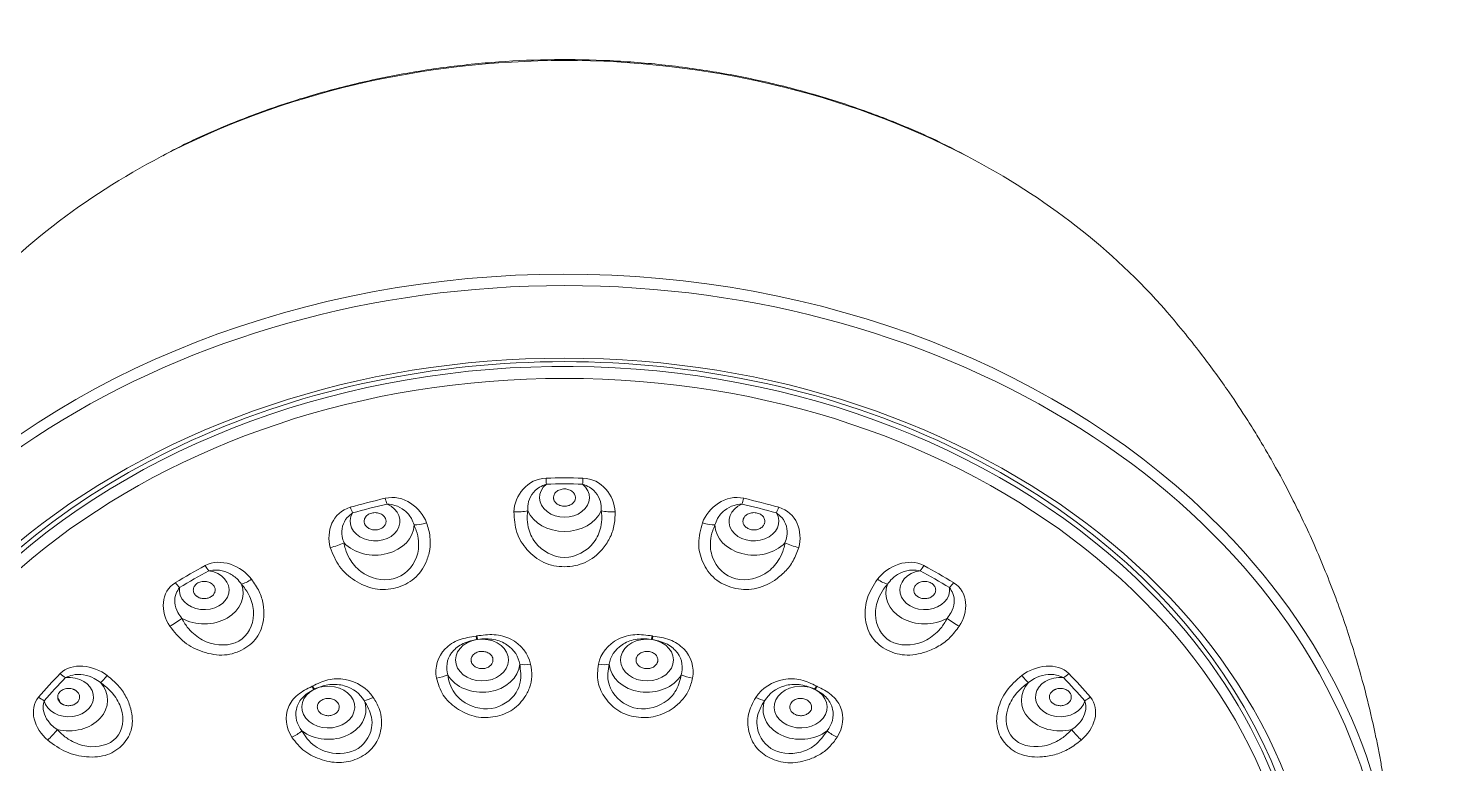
# Model space of a CAD drawing. Extents: x 0 to 3160, y 0 to 2315.
# Drawn here: x 1064.4 to 1129.6, y 954.6 to 988.2 of the extents above; entities that cross this region are included whole.
import ezdxf

# ---------------------------------------------------------------- set-up
doc = ezdxf.new("R2010")
doc.units = 0
doc.header["$LTSCALE"] = 10
doc.header["$MEASUREMENT"] = 0
doc.layers.get('0').update_dxf_attribs({"linetype": 'CONTINUOUS'})

msp = doc.modelspace()

# ---------------------------------------------------------------- linework, layer by layer
at = {"color": 7, "linetype": 'Continuous', "lineweight": 13}
msp.add_line((1065.912, 957.299), (1065.805, 957.536), dxfattribs=at)
for centre, major_axis, ratio, start_param, end_param in [((1088.924, 960.392), (33.305, 0), 0.790155, 0.985535, 2.156816), ((1088.924, 946.913), (-37.999, 0), 0.790155, 3.799488, 5.627397), ((1088.924, 946.63), (37.699, 0), 0.790155, 5.156583, 10.55138), ((1088.924, 945.822), (-34.52, 0), 0.790155, 3.141593, 6.283185), ((1088.924, 945.9), (-33.944, 0), 0.790155, 3.806432, 5.595275), ((1088.924, 944.63), (-29.098, 0), 0.790155, 4.683592, 4.741186), ((1088.924, 966.724), (1.136, 0), 0.790155, 2.388638, 7.03614), ((1088.924, 944.6), (28.789, 0), 0.790155, 1.541999, 1.599594), ((1080.272, 965.641), (1.136, 0), 0.790155, 2.702797, 7.350299), ((1088.924, 944.63), (-29.098, 0), 0.790155, 4.997751, 5.055346), ((1088.924, 944.6), (28.789, 0), 0.790155, 1.856158, 1.913753), ((1086.635, 966.425), (-0.999, 0.039), 0.356197, 1.560092, 2.238121), ((1088.924, 966.581), (-1.779, 0), 0.790155, 0.332697, 2.808896), ((1091.213, 966.425), (-0.999, -0.039), 0.356197, 0.903472, 1.581501), ((1097.576, 965.641), (1.136, 0), 0.790155, 2.074479, 6.721981), ((1088.924, 944.6), (28.789, 0), 0.790155, 1.22784, 1.285435), ((1088.924, 944.63), (-29.098, 0), 0.790155, 4.369432, 4.427027), ((1080.272, 965.498), (-1.779, 0), 0.790155, 0.646856, 3.123055), ((1082.693, 965.932), (-0.937, -0.348), 0.320636, 0.703306, 1.381335), ((1095.155, 965.932), (-0.937, 0.348), 0.320636, 1.760258, 2.438286), ((1097.576, 965.498), (-1.779, 0), 0.790155, 0.018537, 2.494737), ((1078.339, 964.814), (-0.961, -0.277), 0.334397, 1.356903, 2.034932), ((1099.509, 964.814), (-0.961, 0.277), 0.334397, 1.106661, 1.78469), ((1088.924, 944.63), (-29.098, 0), 0.790155, 5.31191, 5.369505), ((1088.924, 944.63), (-29.098, 0), 0.790155, 4.055273, 4.112868), ((1072.466, 962.499), (1.136, 0), 0.790155, 3.016957, 7.664458), ((1088.924, 944.6), (28.789, 0), 0.790155, 2.170317, 2.227912), ((1074.783, 963.382), (-0.794, -0.608), 0.231194, 0.528428, 1.206457), ((1103.065, 963.382), (-0.794, 0.608), 0.231194, 1.935136, 2.613165), ((1105.382, 962.499), (1.136, 0), 0.790155, 1.76032, 6.407821), ((1088.924, 944.6), (28.789, 0), 0.790155, 0.91368, 0.971275), ((1072.466, 962.355), (-1.779, 0), 0.790155, 0.961015, 3.437215), ((1105.382, 962.355), (-1.779, 0), 0.790155, 5.987563, 8.463763), ((1071.079, 961.256), (-0.834, -0.551), 0.257371, 1.174339, 1.852368), ((1106.769, 961.256), (-0.834, 0.551), 0.257371, 1.289224, 1.967253), ((1085.157, 959.297), (1.209, 0), 0.790155, 1.770981, 8.023396), ((1088.924, 943.388), (21.895, 0), 0.790155, 1.754739, 1.756453), ((1088.924, 943.375), (21.709, 0), 0.790155, 1.754739, 1.756453), ((1092.691, 959.297), (1.209, 0), 0.790155, 1.401382, 7.653797), ((1088.924, 943.375), (21.709, 0), 0.790155, 1.38514, 1.386853), ((1088.924, 943.388), (21.895, 0), 0.790155, 1.38514, 1.386853), ((1085.157, 959.183), (-1.723, 0), 0.790155, 0.428993, 3.082198), ((1087.39, 959.453), (-0.781, -0.174), 0.417986, 0.764301, 1.461164), ((1090.458, 959.453), (-0.781, 0.174), 0.417986, 1.680428, 2.377291), ((1092.691, 959.183), (-1.723, 0), 0.790155, 0.059394, 2.712599), ((1088.924, 944.63), (-29.098, 0), 0.790155, 5.626069, 5.683664), ((1066.272, 957.604), (1.136, 0), 0.790155, 3.331116, 7.978618), ((1088.924, 944.6), (28.789, 0), 0.790155, 2.484477, 2.542072), ((1066.272, 957.461), (-1.779, 0), 0.790155, 1.275174, 3.751374), ((1068.257, 959.026), (-0.602, -0.799), 0.096628, 0.391372, 1.069401), ((1078.132, 957.147), (1.209, 0), 0.790155, 2.140581, 8.392995), ((1083.123, 958.823), (-0.787, -0.142), 0.42214, 1.431635, 2.128498), ((1094.725, 958.823), (-0.787, 0.142), 0.42214, 1.013095, 1.709958), ((1099.716, 957.147), (1.209, 0), 0.790155, 1.031783, 7.284197), ((1111.576, 957.461), (-1.779, 0), 0.790155, 5.673404, 8.149603), ((1109.591, 959.026), (-0.602, 0.799), 0.096628, 2.072191, 2.75022), ((1111.576, 957.604), (1.136, 0), 0.790155, 1.44616, 6.093662), ((1088.924, 944.6), (28.789, 0), 0.790155, 0.599521, 0.657116), ((1088.924, 944.63), (-29.098, 0), 0.790155, 3.741114, 3.798709), ((1088.924, 943.388), (21.895, 0), 0.790155, 2.124338, 2.126052), ((1088.924, 943.375), (21.709, 0), 0.790155, 2.124338, 2.126052), ((1080.263, 957.947), (-0.662, -0.45), 0.33463, 0.540665, 1.237528), ((1097.585, 957.947), (-0.662, 0.45), 0.33463, 1.904064, 2.600928), ((1088.924, 943.375), (21.709, 0), 0.790155, 1.015541, 1.017254), ((1088.924, 943.388), (21.895, 0), 0.790155, 1.015541, 1.017254), ((1078.132, 957.032), (-1.723, 0), 0.790155, 0.798592, 3.451798), ((1099.716, 957.032), (-1.723, 0), 0.790155, 5.97298, 8.626186), ((1065.566, 956.1), (-0.651, -0.759), 0.132657, 1.027548, 1.705577), ((1076.571, 956.141), (-0.678, -0.425), 0.346531, 1.203606, 1.90047), ((1101.277, 956.141), (-0.678, 0.425), 0.346531, 1.241123, 1.937986), ((1112.282, 956.1), (-0.651, 0.759), 0.132657, 1.436016, 2.114044)]:
    msp.add_ellipse(centre, major_axis=major_axis, ratio=ratio, start_param=start_param, end_param=end_param, dxfattribs=at)
at = {"color": 7, "linetype": 'Continuous', "lineweight": 18}
for centre, major_axis, ratio, start_param, end_param in [((1088.924, 960.392), (33.305, 0), 0.790155, 2.156816, 2.539311), ((1088.924, 960.392), (33.305, 0), 0.790155, 0.600291, 0.985535), ((1088.924, 945.987), (34.11, 0), 0.790155, 0, 3.141593), ((1088.095, 967.951), (0.023, -1), 0.017648, 5.058034, 5.371923), ((1089.753, 967.951), (0.023, 1), 0.017648, 4.052855, 4.366744), ((1079.243, 966.636), (0.272, -0.962), 0.206104, 5.029409, 5.343298), ((1080.82, 967.04), (-0.226, 0.974), 0.172536, 1.896758, 2.210646), ((1097.028, 967.04), (-0.226, -0.974), 0.172536, 0.930946, 1.244835), ((1098.605, 966.636), (0.272, 0.962), 0.206104, 4.08148, 4.395369), ((1088.924, 946.913), (-37.999, 0), 0.790155, 2.502798, 3.799488), ((1072.68, 963.993), (-0.475, 0.88), 0.345831, 1.826509, 2.140397), ((1105.168, 963.993), (-0.475, -0.88), 0.345831, 1.001195, 1.315084), ((1071.339, 963.223), (0.521, -0.854), 0.374386, 4.949259, 5.263148), ((1106.509, 963.223), (0.521, 0.854), 0.374386, 4.16163, 4.475518), ((1088.924, 945.9), (-33.944, 0), 0.790155, 3.141593, 3.806432), ((1084.917, 960.724), (-0.117, 0.791), 0.113137, 1.98774, 2.222155), ((1084.953, 960.729), (0.116, -0.791), 0.112105, 5.129487, 5.363902), ((1092.895, 960.729), (0.116, 0.791), 0.112105, 4.060876, 4.295291), ((1092.931, 960.724), (-0.117, -0.791), 0.113137, 0.919438, 1.153853), ((1066.13, 959.108), (-0.716, 0.699), 0.485274, 1.699387, 2.013276), ((1111.718, 959.108), (-0.716, -0.699), 0.485274, 1.128317, 1.442205), ((1065.156, 958.048), (0.756, -0.654), 0.50602, 4.811058, 5.124946), ((1077.48, 958.442), (-0.352, 0.718), 0.3231, 1.919159, 2.153574), ((1077.512, 958.457), (0.351, -0.719), 0.322207, 5.061239, 5.295654), ((1100.336, 958.457), (0.351, 0.719), 0.322207, 4.129124, 4.363538), ((1100.368, 958.442), (-0.352, -0.718), 0.3231, 0.988018, 1.222433), ((1112.692, 958.048), (0.756, 0.654), 0.50602, 4.299832, 4.61372)]:
    msp.add_ellipse(centre, major_axis=major_axis, ratio=ratio, start_param=start_param, end_param=end_param, dxfattribs=at)
at = {"color": 7, "linetype": 'Continuous', "lineweight": 13}
msp.add_ellipse((1088.924, 945.609), major_axis=(33.622, 0), ratio=0.790155, dxfattribs=at)
at = {"color": 7, "linetype": 'Continuous', "lineweight": 18}
for points, knots in [([(1107.257, 982.37), (1106.674, 982.682), (1105.361, 983.334), (1103.234, 984.213), (1100.898, 985.011), (1098.492, 985.664), (1096.031, 986.169), (1093.53, 986.524), (1091.002, 986.727), (1088.462, 986.775), (1085.924, 986.671), (1083.404, 986.412), (1080.914, 986.002), (1078.471, 985.442), (1076.086, 984.736), (1073.779, 983.883), (1071.939, 983.083), (1070.903, 982.534), (1070.578, 982.353)], [0, 0, 0, 0, 0.053995, 0.119334, 0.18469, 0.250058, 0.315434, 0.380815, 0.446199, 0.511588, 0.576982, 0.642381, 0.707786, 0.773197, 0.838615, 0.904038, 0.969462, 1, 1, 1, 1]), ([(1126.923, 947.067), (1126.916, 947.842), (1126.869, 949.242), (1126.716, 951.113), (1126.549, 952.523), (1126.403, 953.52), (1126.282, 954.254), (1126.169, 954.885), (1126.045, 955.519), (1125.834, 956.527), (1125.494, 957.952), (1124.925, 959.953), (1124.166, 962.19), (1123.224, 964.507), (1122.252, 966.554), (1121.468, 968.018), (1120.905, 968.995), (1120.48, 969.703), (1119.924, 970.589), (1119.101, 971.823), (1117.897, 973.474), (1116.916, 974.672), (1116.346, 975.326)], [0, 0, 0, 0, 0.075311, 0.136171, 0.182256, 0.21336, 0.234183, 0.25491, 0.275875, 0.297078, 0.355152, 0.418363, 0.49946, 0.584913, 0.661635, 0.720158, 0.746456, 0.771986, 0.801818, 0.849529, 0.915719, 1, 1, 1, 1]), ([(1088.095, 967.338), (1087.985, 967.296), (1087.722, 967.195), (1087.409, 966.878), (1087.243, 966.486), (1087.243, 966.225), (1087.243, 966.122)], [0, 0, 0, 0, 0.208279, 0.500324, 0.801781, 1, 1, 1, 1]), ([(1089.424, 966.724), (1089.424, 966.731), (1089.424, 966.745), (1089.421, 966.772), (1089.411, 966.82), (1089.384, 966.885), (1089.332, 966.957), (1089.239, 967.039), (1089.086, 967.11), (1088.871, 967.129), (1088.698, 967.085), (1088.584, 967.018), (1088.514, 966.955), (1088.462, 966.883), (1088.436, 966.818), (1088.427, 966.772), (1088.425, 966.746), (1088.424, 966.73), (1088.424, 966.717), (1088.425, 966.704), (1088.427, 966.681), (1088.439, 966.611), (1088.481, 966.529), (1088.557, 966.452), (1088.648, 966.388), (1088.786, 966.336), (1088.969, 966.322), (1089.149, 966.361), (1089.301, 966.45), (1089.384, 966.556), (1089.417, 966.648), (1089.424, 966.697), (1089.424, 966.721), (1089.424, 966.724)], [0, 0, 0, 0, 0.007812, 0.015625, 0.03125, 0.0625, 0.09375, 0.125, 0.1875, 0.25, 0.3125, 0.34375, 0.375, 0.40625, 0.4375, 0.453125, 0.460938, 0.46875, 0.472656, 0.476562, 0.484375, 0.5, 0.5625, 0.59375, 0.625, 0.6875, 0.75, 0.8125, 0.875, 0.9375, 0.96875, 0.996094, 1, 1, 1, 1]), ([(1090.605, 966.122), (1090.605, 966.226), (1090.605, 966.488), (1090.438, 966.878), (1090.127, 967.195), (1089.863, 967.296), (1089.753, 967.338)], [0, 0, 0, 0, 0.200427, 0.49953, 0.790892, 1, 1, 1, 1]), ([(1082.05, 965.472), (1082.015, 965.572), (1081.927, 965.822), (1081.635, 966.155), (1081.229, 966.382), (1080.94, 966.414), (1080.82, 966.427)], [0, 0, 0, 0, 0.200427, 0.49953, 0.790892, 1, 1, 1, 1]), ([(1097.028, 966.427), (1096.908, 966.414), (1096.619, 966.383), (1096.212, 966.155), (1095.92, 965.821), (1095.833, 965.571), (1095.798, 965.472)], [0, 0, 0, 0, 0.208279, 0.500324, 0.801781, 1, 1, 1, 1]), ([(1079.243, 966.023), (1079.154, 965.956), (1078.942, 965.795), (1078.755, 965.415), (1078.73, 965), (1078.817, 964.75), (1078.852, 964.651)], [0, 0, 0, 0, 0.208279, 0.500324, 0.801781, 1, 1, 1, 1]), ([(1080.747, 965.764), (1080.744, 965.77), (1080.739, 965.783), (1080.725, 965.808), (1080.698, 965.851), (1080.646, 965.907), (1080.569, 965.962), (1080.448, 966.018), (1080.274, 966.048), (1080.063, 966.014), (1079.916, 965.929), (1079.833, 965.837), (1079.791, 965.76), (1079.77, 965.679), (1079.771, 965.612), (1079.78, 965.566), (1079.788, 965.54), (1079.794, 965.524), (1079.799, 965.512), (1079.805, 965.5), (1079.815, 965.479), (1079.855, 965.415), (1079.927, 965.348), (1080.029, 965.293), (1080.141, 965.255), (1080.292, 965.238), (1080.471, 965.269), (1080.628, 965.351), (1080.737, 965.473), (1080.775, 965.594), (1080.77, 965.689), (1080.757, 965.737), (1080.748, 965.76), (1080.747, 965.764)], [0, 0, 0, 0, 0.007812, 0.015625, 0.03125, 0.0625, 0.09375, 0.125, 0.1875, 0.25, 0.3125, 0.34375, 0.375, 0.40625, 0.4375, 0.453125, 0.460938, 0.46875, 0.472656, 0.476562, 0.484375, 0.5, 0.5625, 0.59375, 0.625, 0.6875, 0.75, 0.8125, 0.875, 0.9375, 0.96875, 0.996094, 1, 1, 1, 1]), ([(1098.052, 965.519), (1098.055, 965.526), (1098.06, 965.539), (1098.068, 965.566), (1098.077, 965.613), (1098.077, 965.682), (1098.056, 965.763), (1098, 965.864), (1097.882, 965.969), (1097.685, 966.039), (1097.503, 966.039), (1097.368, 966.003), (1097.276, 965.961), (1097.199, 965.905), (1097.149, 965.85), (1097.123, 965.808), (1097.11, 965.784), (1097.103, 965.769), (1097.098, 965.756), (1097.094, 965.744), (1097.087, 965.722), (1097.071, 965.652), (1097.079, 965.564), (1097.121, 965.472), (1097.183, 965.389), (1097.293, 965.306), (1097.462, 965.248), (1097.649, 965.241), (1097.828, 965.289), (1097.948, 965.369), (1098.016, 965.448), (1098.041, 965.493), (1098.051, 965.516), (1098.052, 965.519)], [0, 0, 0, 0, 0.007812, 0.015625, 0.03125, 0.0625, 0.09375, 0.125, 0.1875, 0.25, 0.3125, 0.34375, 0.375, 0.40625, 0.4375, 0.453125, 0.460938, 0.46875, 0.472656, 0.476562, 0.484375, 0.5, 0.5625, 0.59375, 0.625, 0.6875, 0.75, 0.8125, 0.875, 0.9375, 0.96875, 0.996094, 1, 1, 1, 1]), ([(1098.996, 964.651), (1099.031, 964.751), (1099.119, 965.001), (1099.092, 965.416), (1098.907, 965.795), (1098.694, 965.956), (1098.605, 966.023)], [0, 0, 0, 0, 0.200427, 0.49953, 0.790892, 1, 1, 1, 1]), ([(1072.87, 962.731), (1072.865, 962.737), (1072.855, 962.747), (1072.832, 962.768), (1072.789, 962.802), (1072.719, 962.843), (1072.623, 962.877), (1072.487, 962.9), (1072.31, 962.886), (1072.122, 962.802), (1072.015, 962.685), (1071.973, 962.578), (1071.962, 962.495), (1071.975, 962.413), (1072.002, 962.348), (1072.028, 962.307), (1072.046, 962.284), (1072.057, 962.271), (1072.067, 962.26), (1072.077, 962.25), (1072.096, 962.233), (1072.158, 962.182), (1072.253, 962.136), (1072.371, 962.109), (1072.493, 962.099), (1072.643, 962.121), (1072.802, 962.194), (1072.918, 962.31), (1072.974, 962.452), (1072.963, 962.577), (1072.922, 962.666), (1072.891, 962.709), (1072.873, 962.729), (1072.87, 962.731)], [0, 0, 0, 0, 0.007812, 0.015625, 0.03125, 0.0625, 0.09375, 0.125, 0.1875, 0.25, 0.3125, 0.34375, 0.375, 0.40625, 0.4375, 0.453125, 0.460938, 0.46875, 0.472656, 0.476562, 0.484375, 0.5, 0.5625, 0.59375, 0.625, 0.6875, 0.75, 0.8125, 0.875, 0.9375, 0.96875, 0.996094, 1, 1, 1, 1]), ([(1074.168, 962.765), (1074.101, 962.852), (1073.934, 963.071), (1073.546, 963.319), (1073.085, 963.437), (1072.799, 963.397), (1072.68, 963.38)], [0, 0, 0, 0, 0.200427, 0.49953, 0.790892, 1, 1, 1, 1]), ([(1105.168, 963.38), (1105.049, 963.397), (1104.764, 963.437), (1104.301, 963.319), (1103.913, 963.07), (1103.746, 962.852), (1103.68, 962.765)], [0, 0, 0, 0, 0.208279, 0.500324, 0.801781, 1, 1, 1, 1]), ([(1105.787, 962.267), (1105.792, 962.272), (1105.801, 962.283), (1105.82, 962.307), (1105.847, 962.35), (1105.874, 962.415), (1105.886, 962.498), (1105.872, 962.607), (1105.8, 962.736), (1105.641, 962.851), (1105.467, 962.895), (1105.325, 962.894), (1105.221, 962.876), (1105.126, 962.841), (1105.057, 962.801), (1105.016, 962.768), (1104.994, 962.748), (1104.982, 962.735), (1104.972, 962.725), (1104.963, 962.714), (1104.947, 962.695), (1104.906, 962.633), (1104.879, 962.547), (1104.883, 962.449), (1104.909, 962.355), (1104.981, 962.249), (1105.119, 962.152), (1105.294, 962.101), (1105.483, 962.102), (1105.629, 962.149), (1105.724, 962.208), (1105.766, 962.245), (1105.784, 962.264), (1105.787, 962.267)], [0, 0, 0, 0, 0.007812, 0.015625, 0.03125, 0.0625, 0.09375, 0.125, 0.1875, 0.25, 0.3125, 0.34375, 0.375, 0.40625, 0.4375, 0.453125, 0.460938, 0.46875, 0.472656, 0.476562, 0.484375, 0.5, 0.5625, 0.59375, 0.625, 0.6875, 0.75, 0.8125, 0.875, 0.9375, 0.96875, 0.996094, 1, 1, 1, 1]), ([(1071.339, 962.61), (1071.28, 962.525), (1071.139, 962.32), (1071.097, 961.912), (1071.215, 961.508), (1071.381, 961.29), (1071.447, 961.203)], [0, 0, 0, 0, 0.208279, 0.500324, 0.801781, 1, 1, 1, 1]), ([(1106.401, 961.203), (1106.468, 961.291), (1106.634, 961.509), (1106.751, 961.912), (1106.709, 962.32), (1106.568, 962.525), (1106.509, 962.61)], [0, 0, 0, 0, 0.200427, 0.49953, 0.790892, 1, 1, 1, 1]), ([(1085.648, 959.372), (1085.645, 959.385), (1085.637, 959.41), (1085.615, 959.46), (1085.575, 959.52), (1085.509, 959.582), (1085.402, 959.649), (1085.239, 959.698), (1085.029, 959.691), (1084.871, 959.629), (1084.771, 959.553), (1084.713, 959.485), (1084.674, 959.41), (1084.656, 959.331), (1084.657, 959.271), (1084.664, 959.233), (1084.67, 959.207), (1084.693, 959.138), (1084.765, 959.037), (1084.888, 958.958), (1085.002, 958.919), (1085.093, 958.903), (1085.187, 958.901), (1085.31, 958.916), (1085.455, 958.968), (1085.588, 959.078), (1085.648, 959.196), (1085.659, 959.283), (1085.656, 959.334), (1085.651, 959.359), (1085.648, 959.372)], [0, 0, 0, 0, 0.015625, 0.03125, 0.0625, 0.09375, 0.125, 0.1875, 0.25, 0.3125, 0.34375, 0.375, 0.40625, 0.4375, 0.46875, 0.476562, 0.484375, 0.5, 0.5625, 0.625, 0.65625, 0.6875, 0.71875, 0.75, 0.8125, 0.875, 0.9375, 0.96875, 0.984375, 1, 1, 1, 1]), ([(1093.183, 959.227), (1093.186, 959.24), (1093.19, 959.265), (1093.192, 959.319), (1093.182, 959.386), (1093.149, 959.462), (1093.08, 959.556), (1092.951, 959.648), (1092.752, 959.701), (1092.576, 959.689), (1092.448, 959.646), (1092.363, 959.599), (1092.292, 959.54), (1092.238, 959.472), (1092.212, 959.416), (1092.201, 959.378), (1092.195, 959.352), (1092.186, 959.282), (1092.206, 959.167), (1092.285, 959.058), (1092.374, 958.989), (1092.451, 958.948), (1092.537, 958.919), (1092.659, 958.898), (1092.818, 958.905), (1092.992, 958.97), (1093.102, 959.063), (1093.152, 959.141), (1093.172, 959.189), (1093.18, 959.214), (1093.183, 959.227)], [0, 0, 0, 0, 0.015625, 0.03125, 0.0625, 0.09375, 0.125, 0.1875, 0.25, 0.3125, 0.34375, 0.375, 0.40625, 0.4375, 0.46875, 0.476562, 0.484375, 0.5, 0.5625, 0.625, 0.65625, 0.6875, 0.71875, 0.75, 0.8125, 0.875, 0.9375, 0.96875, 0.984375, 1, 1, 1, 1]), ([(1067.73, 958.266), (1067.638, 958.333), (1067.409, 958.502), (1066.963, 958.646), (1066.491, 958.647), (1066.237, 958.54), (1066.13, 958.495)], [0, 0, 0, 0, 0.200427, 0.49953, 0.790892, 1, 1, 1, 1]), ([(1111.718, 958.495), (1111.612, 958.54), (1111.358, 958.647), (1110.885, 958.646), (1110.438, 958.502), (1110.209, 958.333), (1110.118, 958.266)], [0, 0, 0, 0, 0.208279, 0.500324, 0.801781, 1, 1, 1, 1]), ([(1066.565, 957.924), (1066.558, 957.928), (1066.544, 957.936), (1066.514, 957.95), (1066.46, 957.972), (1066.377, 957.993), (1066.273, 958.002), (1066.134, 957.991), (1065.971, 957.935), (1065.826, 957.809), (1065.77, 957.672), (1065.771, 957.559), (1065.794, 957.477), (1065.838, 957.402), (1065.889, 957.348), (1065.93, 957.315), (1065.956, 957.298), (1065.972, 957.288), (1065.985, 957.28), (1065.999, 957.273), (1066.023, 957.261), (1066.102, 957.228), (1066.211, 957.207), (1066.334, 957.21), (1066.453, 957.231), (1066.588, 957.288), (1066.71, 957.396), (1066.775, 957.535), (1066.773, 957.684), (1066.714, 957.8), (1066.639, 957.875), (1066.593, 957.907), (1066.569, 957.922), (1066.565, 957.924)], [0, 0, 0, 0, 0.007812, 0.015625, 0.03125, 0.0625, 0.09375, 0.125, 0.1875, 0.25, 0.3125, 0.34375, 0.375, 0.40625, 0.4375, 0.453125, 0.460938, 0.46875, 0.472656, 0.476562, 0.484375, 0.5, 0.5625, 0.59375, 0.625, 0.6875, 0.75, 0.8125, 0.875, 0.9375, 0.96875, 0.996094, 1, 1, 1, 1]), ([(1111.871, 957.285), (1111.877, 957.289), (1111.891, 957.297), (1111.918, 957.315), (1111.961, 957.349), (1112.012, 957.405), (1112.055, 957.48), (1112.085, 957.588), (1112.067, 957.728), (1111.96, 957.876), (1111.813, 957.96), (1111.677, 957.994), (1111.571, 958.002), (1111.467, 957.992), (1111.386, 957.971), (1111.334, 957.95), (1111.305, 957.936), (1111.288, 957.927), (1111.275, 957.919), (1111.262, 957.911), (1111.24, 957.897), (1111.176, 957.848), (1111.117, 957.773), (1111.083, 957.679), (1111.071, 957.583), (1111.098, 957.464), (1111.191, 957.339), (1111.337, 957.247), (1111.518, 957.203), (1111.675, 957.211), (1111.788, 957.244), (1111.842, 957.269), (1111.867, 957.283), (1111.871, 957.285)], [0, 0, 0, 0, 0.007812, 0.015625, 0.03125, 0.0625, 0.09375, 0.125, 0.1875, 0.25, 0.3125, 0.34375, 0.375, 0.40625, 0.4375, 0.453125, 0.460938, 0.46875, 0.472656, 0.476562, 0.484375, 0.5, 0.5625, 0.59375, 0.625, 0.6875, 0.75, 0.8125, 0.875, 0.9375, 0.96875, 0.996094, 1, 1, 1, 1]), ([(1065.156, 957.435), (1065.133, 957.34), (1065.077, 957.11), (1065.183, 956.71), (1065.433, 956.352), (1065.662, 956.183), (1065.753, 956.116)], [0, 0, 0, 0, 0.208279, 0.500324, 0.801781, 1, 1, 1, 1]), ([(1078.556, 957.357), (1078.547, 957.368), (1078.528, 957.389), (1078.484, 957.429), (1078.42, 957.473), (1078.33, 957.513), (1078.199, 957.545), (1078.025, 957.544), (1077.833, 957.478), (1077.713, 957.375), (1077.655, 957.275), (1077.632, 957.195), (1077.631, 957.114), (1077.649, 957.035), (1077.678, 956.98), (1077.702, 956.946), (1077.719, 956.924), (1077.772, 956.866), (1077.885, 956.793), (1078.036, 956.754), (1078.161, 956.75), (1078.253, 956.761), (1078.341, 956.785), (1078.449, 956.835), (1078.56, 956.925), (1078.634, 957.065), (1078.636, 957.192), (1078.606, 957.277), (1078.58, 957.323), (1078.564, 957.346), (1078.556, 957.357)], [0, 0, 0, 0, 0.015625, 0.03125, 0.0625, 0.09375, 0.125, 0.1875, 0.25, 0.3125, 0.34375, 0.375, 0.40625, 0.4375, 0.46875, 0.476562, 0.484375, 0.5, 0.5625, 0.625, 0.65625, 0.6875, 0.71875, 0.75, 0.8125, 0.875, 0.9375, 0.96875, 0.984375, 1, 1, 1, 1]), ([(1100.142, 956.941), (1100.151, 956.952), (1100.167, 956.975), (1100.193, 957.024), (1100.214, 957.089), (1100.218, 957.17), (1100.197, 957.277), (1100.119, 957.4), (1099.957, 957.506), (1099.787, 957.545), (1099.648, 957.541), (1099.548, 957.522), (1099.455, 957.487), (1099.374, 957.439), (1099.324, 957.394), (1099.296, 957.362), (1099.279, 957.34), (1099.238, 957.276), (1099.204, 957.164), (1099.228, 957.039), (1099.279, 956.95), (1099.333, 956.89), (1099.4, 956.838), (1099.503, 956.783), (1099.655, 956.745), (1099.847, 956.756), (1099.992, 956.811), (1100.074, 956.87), (1100.115, 956.909), (1100.134, 956.93), (1100.142, 956.941)], [0, 0, 0, 0, 0.015625, 0.03125, 0.0625, 0.09375, 0.125, 0.1875, 0.25, 0.3125, 0.34375, 0.375, 0.40625, 0.4375, 0.46875, 0.476562, 0.484375, 0.5, 0.5625, 0.625, 0.65625, 0.6875, 0.71875, 0.75, 0.8125, 0.875, 0.9375, 0.96875, 0.984375, 1, 1, 1, 1]), ([(1112.095, 956.116), (1112.187, 956.184), (1112.416, 956.353), (1112.665, 956.71), (1112.771, 957.11), (1112.715, 957.339), (1112.692, 957.435)], [0, 0, 0, 0, 0.200427, 0.49953, 0.790892, 1, 1, 1, 1])]:
    msp.add_open_spline(points, degree=3, knots=knots, dxfattribs=at)
at = {"color": 7, "linetype": 'Continuous', "lineweight": 13}
for points in [[(1088.086, 967.612), (1087.227, 967.592), (1086.64, 966.817), (1086.611, 966.07)], [(1091.237, 966.07), (1091.208, 966.815), (1090.625, 967.592), (1089.762, 967.612)], [(1082.626, 965.571), (1082.363, 966.279), (1081.562, 966.884), (1080.733, 966.692)], [(1097.115, 966.692), (1096.29, 966.883), (1095.486, 966.282), (1095.222, 965.571)], [(1079.139, 966.282), (1078.33, 966.054), (1078.017, 965.166), (1078.226, 964.441)], [(1099.622, 964.441), (1099.831, 965.164), (1099.522, 966.053), (1098.709, 966.282)], [(1074.631, 962.994), (1074.159, 963.611), (1073.219, 963.997), (1072.506, 963.612)], [(1105.342, 963.612), (1104.632, 963.995), (1103.69, 963.612), (1103.217, 962.994)], [(1071.15, 962.833), (1070.469, 962.419), (1070.462, 961.491), (1070.888, 960.845)], [(1106.96, 960.845), (1107.385, 961.489), (1107.382, 962.417), (1106.698, 962.833)], [(1068.035, 958.591), (1067.401, 959.069), (1066.413, 959.214), (1065.886, 958.674)], [(1111.962, 958.674), (1111.437, 959.212), (1110.449, 959.071), (1109.813, 958.591)], [(1064.901, 957.603), (1064.416, 957.042), (1064.714, 956.15), (1065.316, 955.634)], [(1112.532, 955.634), (1113.132, 956.149), (1113.434, 957.039), (1112.947, 957.603)]]:
    msp.add_open_spline(points, degree=3, dxfattribs=at)
for points, knots in [([(1091.237, 966.07), (1091.232, 965.854), (1091.221, 965.438), (1091.007, 964.848), (1090.596, 964.247), (1089.919, 963.693), (1088.929, 963.502), (1087.935, 963.69), (1087.179, 964.308), (1086.665, 965.13), (1086.629, 965.75), (1086.611, 966.07)], [0, 0, 0, 0, 0.087456, 0.169153, 0.25014, 0.377375, 0.499739, 0.622279, 0.749894, 0.871256, 1, 1, 1, 1]), ([(1087.243, 966.122), (1087.232, 966.03), (1087.204, 965.778), (1087.265, 965.272), (1087.619, 964.43), (1088.415, 963.985), (1089.434, 963.985), (1090.231, 964.432), (1090.583, 965.275), (1090.644, 965.779), (1090.616, 966.031), (1090.605, 966.122)], [0, 0, 0, 0, 0.046355, 0.127416, 0.254336, 0.50001, 0.500136, 0.746142, 0.872777, 0.954138, 1, 1, 1, 1]), ([(1082.626, 965.571), (1082.689, 965.363), (1082.811, 964.96), (1082.794, 964.342), (1082.593, 963.664), (1082.126, 962.967), (1081.245, 962.541), (1080.24, 962.479), (1079.324, 962.888), (1078.575, 963.552), (1078.344, 964.139), (1078.226, 964.441)], [0, 0, 0, 0, 0.087456, 0.169153, 0.25014, 0.377375, 0.499739, 0.622279, 0.749894, 0.871256, 1, 1, 1, 1]), ([(1078.852, 964.651), (1078.87, 964.56), (1078.918, 964.31), (1079.13, 963.839), (1079.723, 963.115), (1080.619, 962.882), (1081.588, 963.13), (1082.208, 963.755), (1082.285, 964.651), (1082.19, 965.151), (1082.087, 965.387), (1082.05, 965.472)], [0, 0, 0, 0, 0.046355, 0.127416, 0.254336, 0.50001, 0.500136, 0.746142, 0.872777, 0.954138, 1, 1, 1, 1]), ([(1099.622, 964.441), (1099.549, 964.236), (1099.407, 963.838), (1099.016, 963.324), (1098.435, 962.848), (1097.615, 962.481), (1096.613, 962.539), (1095.727, 962.962), (1095.204, 963.74), (1094.976, 964.655), (1095.138, 965.26), (1095.222, 965.571)], [0, 0, 0, 0, 0.087456, 0.169153, 0.25014, 0.377375, 0.499739, 0.622279, 0.749894, 0.871256, 1, 1, 1, 1]), ([(1095.798, 965.472), (1095.761, 965.386), (1095.658, 965.15), (1095.563, 964.649), (1095.641, 963.753), (1096.261, 963.13), (1097.23, 962.881), (1098.126, 963.116), (1098.719, 963.841), (1098.93, 964.311), (1098.979, 964.561), (1098.996, 964.651)], [0, 0, 0, 0, 0.046355, 0.127416, 0.254336, 0.50001, 0.500136, 0.746142, 0.872777, 0.954138, 1, 1, 1, 1]), ([(1074.631, 962.994), (1074.756, 962.81), (1074.999, 962.453), (1075.181, 961.855), (1075.21, 961.156), (1074.998, 960.373), (1074.312, 959.752), (1073.395, 959.449), (1072.409, 959.62), (1071.498, 960.076), (1071.095, 960.584), (1070.888, 960.845)], [0, 0, 0, 0, 0.087456, 0.169153, 0.25014, 0.377375, 0.499739, 0.622279, 0.749894, 0.871256, 1, 1, 1, 1]), ([(1106.96, 960.845), (1106.826, 960.666), (1106.567, 960.319), (1106.038, 959.92), (1105.343, 959.603), (1104.46, 959.449), (1103.544, 959.747), (1102.853, 960.367), (1102.615, 961.241), (1102.695, 962.174), (1103.04, 962.716), (1103.217, 962.994)], [0, 0, 0, 0, 0.087456, 0.169153, 0.25014, 0.377375, 0.499739, 0.622279, 0.749894, 0.871256, 1, 1, 1, 1]), ([(1071.447, 961.203), (1071.491, 961.12), (1071.612, 960.891), (1071.953, 960.489), (1072.729, 959.937), (1073.637, 959.929), (1074.461, 960.402), (1074.842, 961.152), (1074.636, 962.032), (1074.394, 962.49), (1074.228, 962.692), (1074.168, 962.765)], [0, 0, 0, 0, 0.046355, 0.127416, 0.254336, 0.50001, 0.500136, 0.746142, 0.872777, 0.954138, 1, 1, 1, 1]), ([(1103.68, 962.765), (1103.62, 962.691), (1103.453, 962.489), (1103.211, 962.03), (1103.007, 961.15), (1103.388, 960.402), (1104.213, 959.928), (1105.121, 959.938), (1105.897, 960.491), (1106.237, 960.892), (1106.357, 961.121), (1106.401, 961.203)], [0, 0, 0, 0, 0.046355, 0.127416, 0.254336, 0.50001, 0.500136, 0.746142, 0.872777, 0.954138, 1, 1, 1, 1]), ([(1084.882, 960.391), (1084.624, 960.353), (1084.359, 960.311), (1083.871, 960.128), (1083.65, 959.987), (1083.133, 959.455), (1082.987, 958.947), (1083.073, 958.474)], [0, 0, 0, 0, 0.25, 0.25, 0.5, 0.5, 1, 1, 1, 1]), ([(1083.59, 958.616), (1083.492, 958.946), (1083.543, 959.319), (1083.875, 959.773), (1084.029, 959.909), (1084.419, 960.119), (1084.657, 960.193), (1084.917, 960.233)], [0, 0, 0, 0, 0.5, 0.5, 0.75, 0.75, 1, 1, 1, 1]), ([(1087.377, 959.11), (1087.272, 959.582), (1086.938, 960.016), (1086.238, 960.371), (1085.974, 960.439), (1085.442, 960.472), (1085.18, 960.435), (1084.919, 960.397)], [0, 0, 0, 0, 0.5, 0.5, 0.75, 0.75, 1, 1, 1, 1]), ([(1084.953, 960.239), (1085.216, 960.276), (1085.468, 960.275), (1085.924, 960.19), (1086.127, 960.107), (1086.633, 959.774), (1086.833, 959.441), (1086.877, 959.102)], [0, 0, 0, 0, 0.25, 0.25, 0.5, 0.5, 1, 1, 1, 1]), ([(1092.929, 960.397), (1092.67, 960.435), (1092.404, 960.472), (1091.872, 960.439), (1091.608, 960.37), (1090.912, 960.016), (1090.576, 959.58), (1090.471, 959.11)], [0, 0, 0, 0, 0.25, 0.25, 0.5, 0.5, 1, 1, 1, 1]), ([(1090.971, 959.102), (1091.015, 959.44), (1091.216, 959.775), (1091.72, 960.106), (1091.922, 960.189), (1092.378, 960.275), (1092.634, 960.276), (1092.895, 960.239)], [0, 0, 0, 0, 0.5, 0.5, 0.75, 0.75, 1, 1, 1, 1]), ([(1092.931, 960.233), (1093.193, 960.193), (1093.427, 960.12), (1093.817, 959.91), (1093.972, 959.774), (1094.307, 959.318), (1094.356, 958.948), (1094.258, 958.616)], [0, 0, 0, 0, 0.25, 0.25, 0.5, 0.5, 1, 1, 1, 1]), ([(1094.775, 958.474), (1094.861, 958.949), (1094.717, 959.453), (1094.196, 959.989), (1093.975, 960.129), (1093.487, 960.312), (1093.227, 960.352), (1092.966, 960.391)], [0, 0, 0, 0, 0.5, 0.5, 0.75, 0.75, 1, 1, 1, 1]), ([(1087.377, 959.11), (1087.406, 958.922), (1087.46, 958.56), (1087.347, 958.025), (1087.053, 957.466), (1086.516, 956.924), (1085.668, 956.645), (1084.76, 956.667), (1083.966, 957.067), (1083.315, 957.672), (1083.154, 958.204), (1083.073, 958.474)], [0, 0, 0, 0, 0.087607, 0.169371, 0.250856, 0.377447, 0.501128, 0.621802, 0.747777, 0.872041, 1, 1, 1, 1]), ([(1083.59, 958.616), (1083.615, 958.477), (1083.694, 958.038), (1084.245, 957.265), (1085.125, 957.013), (1086.044, 957.15), (1086.646, 957.556), (1086.977, 958.379), (1086.916, 958.825), (1086.877, 959.102)], [0, 0, 0, 0, 0.080562, 0.253207, 0.499831, 0.500495, 0.747529, 0.843295, 1, 1, 1, 1]), ([(1094.775, 958.474), (1094.728, 958.289), (1094.637, 957.933), (1094.321, 957.461), (1093.825, 957.019), (1093.106, 956.662), (1092.198, 956.642), (1091.351, 956.924), (1090.76, 957.528), (1090.384, 958.285), (1090.442, 958.832), (1090.471, 959.11)], [0, 0, 0, 0, 0.087607, 0.169371, 0.250856, 0.377447, 0.501128, 0.621802, 0.747777, 0.872041, 1, 1, 1, 1]), ([(1090.971, 959.102), (1090.942, 958.963), (1090.85, 958.526), (1091.075, 957.638), (1091.808, 957.148), (1092.728, 957.013), (1093.452, 957.224), (1094.078, 957.905), (1094.189, 958.344), (1094.258, 958.616)], [0, 0, 0, 0, 0.080562, 0.253207, 0.499831, 0.500495, 0.747529, 0.843295, 1, 1, 1, 1]), ([(1068.035, 958.591), (1068.21, 958.444), (1068.549, 958.16), (1068.913, 957.63), (1069.17, 956.967), (1069.233, 956.166), (1068.81, 955.406), (1068.07, 954.895), (1067.111, 954.823), (1066.127, 955.042), (1065.591, 955.433), (1065.316, 955.634)], [0, 0, 0, 0, 0.087456, 0.169153, 0.25014, 0.377375, 0.499739, 0.622279, 0.749894, 0.871256, 1, 1, 1, 1]), ([(1065.753, 956.116), (1065.819, 956.047), (1066, 955.856), (1066.438, 955.551), (1067.32, 955.207), (1068.15, 955.416), (1068.749, 956.067), (1068.854, 956.878), (1068.386, 957.674), (1068.021, 958.056), (1067.807, 958.21), (1067.73, 958.266)], [0, 0, 0, 0, 0.046355, 0.127416, 0.254336, 0.50001, 0.500136, 0.746142, 0.872777, 0.954138, 1, 1, 1, 1]), ([(1080.188, 957.591), (1079.906, 958.006), (1079.428, 958.32), (1078.642, 958.455), (1078.372, 958.445), (1077.867, 958.324), (1077.64, 958.215), (1077.414, 958.105)], [0, 0, 0, 0, 0.5, 0.5, 0.75, 0.75, 1, 1, 1, 1]), ([(1100.434, 958.105), (1100.211, 958.214), (1099.979, 958.325), (1099.474, 958.445), (1099.204, 958.455), (1098.422, 958.32), (1097.941, 958.005), (1097.66, 957.591)], [0, 0, 0, 0, 0.25, 0.25, 0.5, 0.5, 1, 1, 1, 1]), ([(1112.532, 955.634), (1112.351, 955.494), (1111.999, 955.223), (1111.384, 954.967), (1110.644, 954.83), (1109.785, 954.894), (1109.044, 955.399), (1108.616, 956.16), (1108.685, 957.054), (1109.065, 957.93), (1109.559, 958.367), (1109.813, 958.591)], [0, 0, 0, 0, 0.087456, 0.169153, 0.25014, 0.377375, 0.499739, 0.622279, 0.749894, 0.871256, 1, 1, 1, 1]), ([(1110.118, 958.266), (1110.04, 958.209), (1109.826, 958.055), (1109.46, 957.672), (1108.993, 956.876), (1109.1, 956.066), (1109.699, 955.415), (1110.53, 955.207), (1111.412, 955.553), (1111.849, 955.857), (1112.03, 956.047), (1112.095, 956.116)], [0, 0, 0, 0, 0.046355, 0.127416, 0.254336, 0.50001, 0.500136, 0.746142, 0.872777, 0.954138, 1, 1, 1, 1]), ([(1077.382, 958.089), (1077.159, 957.98), (1076.931, 957.866), (1076.553, 957.554), (1076.404, 957.359), (1076.136, 956.71), (1076.201, 956.191), (1076.465, 955.77)], [0, 0, 0, 0, 0.25, 0.25, 0.5, 0.5, 1, 1, 1, 1]), ([(1080.188, 957.591), (1080.288, 957.423), (1080.48, 957.097), (1080.585, 956.561), (1080.534, 955.951), (1080.251, 955.287), (1079.578, 954.784), (1078.732, 954.547), (1077.841, 954.697), (1077.003, 955.083), (1076.646, 955.539), (1076.465, 955.77)], [0, 0, 0, 0, 0.087607, 0.169371, 0.250856, 0.377447, 0.501128, 0.621802, 0.747777, 0.872041, 1, 1, 1, 1]), ([(1076.93, 956.057), (1076.703, 956.339), (1076.596, 956.703), (1076.713, 957.224), (1076.798, 957.395), (1077.068, 957.703), (1077.256, 957.84), (1077.48, 957.951)], [0, 0, 0, 0, 0.5, 0.5, 0.75, 0.75, 1, 1, 1, 1]), ([(1077.512, 957.967), (1077.74, 958.076), (1077.975, 958.147), (1078.436, 958.197), (1078.659, 958.178), (1079.269, 958.01), (1079.592, 957.754), (1079.773, 957.448)], [0, 0, 0, 0, 0.25, 0.25, 0.5, 0.5, 1, 1, 1, 1]), ([(1101.383, 955.77), (1101.267, 955.609), (1101.043, 955.299), (1100.566, 954.944), (1099.935, 954.668), (1099.131, 954.537), (1098.286, 954.776), (1097.615, 955.282), (1097.306, 956.018), (1097.256, 956.839), (1097.524, 957.338), (1097.66, 957.591)], [0, 0, 0, 0, 0.087607, 0.169371, 0.250856, 0.377447, 0.501128, 0.621802, 0.747777, 0.872041, 1, 1, 1, 1]), ([(1098.075, 957.448), (1098.255, 957.753), (1098.58, 958.01), (1099.187, 958.177), (1099.41, 958.197), (1099.871, 958.147), (1100.11, 958.075), (1100.336, 957.967)], [0, 0, 0, 0, 0.5, 0.5, 0.75, 0.75, 1, 1, 1, 1]), ([(1100.368, 957.951), (1100.594, 957.839), (1100.778, 957.704), (1101.05, 957.396), (1101.135, 957.225), (1101.253, 956.702), (1101.145, 956.34), (1100.918, 956.057)], [0, 0, 0, 0, 0.25, 0.25, 0.5, 0.5, 1, 1, 1, 1]), ([(1101.383, 955.77), (1101.648, 956.193), (1101.713, 956.709), (1101.443, 957.361), (1101.294, 957.556), (1100.916, 957.867), (1100.692, 957.979), (1100.466, 958.089)], [0, 0, 0, 0, 0.5, 0.5, 0.75, 0.75, 1, 1, 1, 1]), ([(1076.93, 956.057), (1077.006, 955.932), (1077.244, 955.54), (1078.047, 954.967), (1078.955, 954.979), (1079.75, 955.369), (1080.148, 955.924), (1080.139, 956.794), (1079.913, 957.197), (1079.773, 957.448)], [0, 0, 0, 0, 0.080562, 0.253207, 0.499831, 0.500495, 0.747529, 0.843295, 1, 1, 1, 1]), ([(1098.075, 957.448), (1097.996, 957.325), (1097.746, 956.938), (1097.615, 956.037), (1098.102, 955.367), (1098.897, 954.978), (1099.646, 954.972), (1100.483, 955.437), (1100.751, 955.819), (1100.918, 956.057)], [0, 0, 0, 0, 0.080562, 0.253207, 0.499831, 0.500495, 0.747529, 0.843295, 1, 1, 1, 1])]:
    msp.add_open_spline(points, degree=3, knots=knots, dxfattribs=at)

doc.saveas('drawing.dxf')
